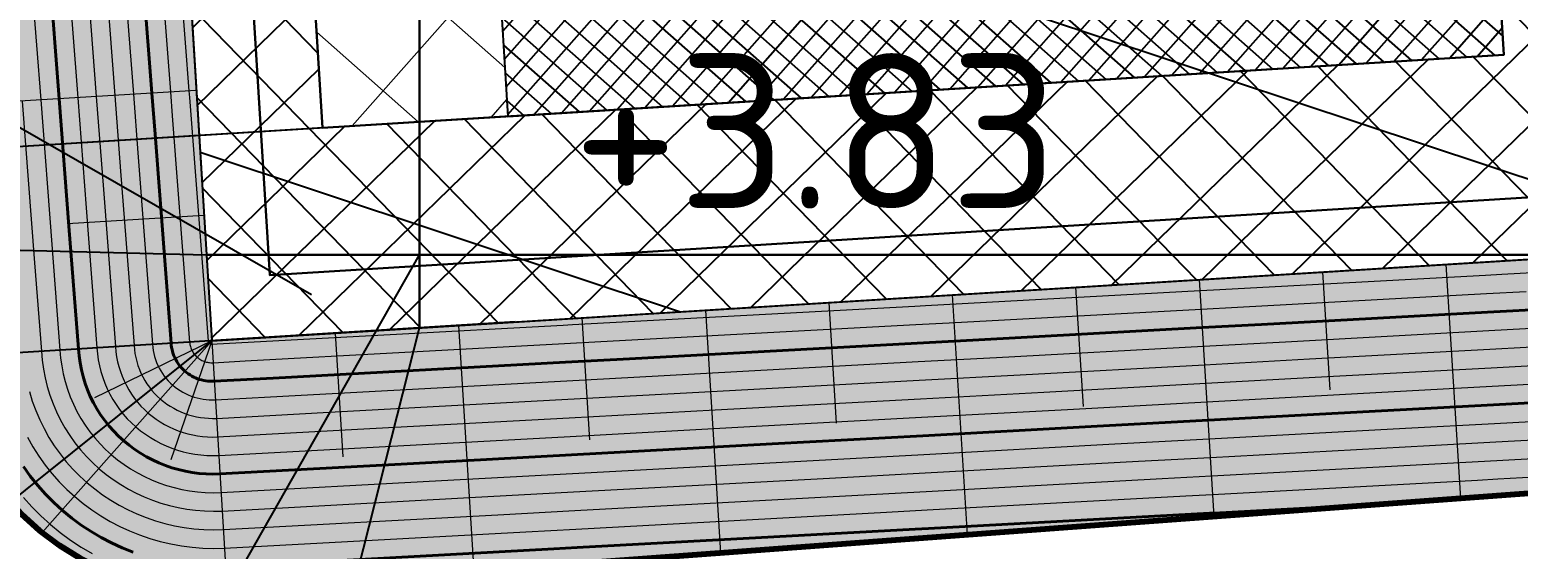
# Model space of a CAD drawing. Header units: metres. Extents: x 2302736 to 2305552, y 452304 to 453193.
# Drawn here: x 2305487.48 to 2305499.5, y 452715.29 to 452719.49 of the extents above; entities that cross this region are included whole.
import ezdxf

# ---------------------------------------------------------------- set-up
doc = ezdxf.new("R2010")
doc.units = ezdxf.units.M
doc.linetypes.add('ACAD_ISO02W100', pattern=[15, 12, -3])
for name, color, linetype in [('000_C3D_ХЛ служебные', 7, 'Continuous'), ('280_ПОР_Горизонтали вспомогательные', 7, 'Continuous'), ('280_ПОР_Горизонтали основные', 7, 'Continuous'), ('ГП_здания', 7, 'Continuous'), ('ГП_Ограждение', 7, 'ограждение2'), ('ГП_ПЗМ', 7, 'Continuous'), ('ГП_Размеры проезд', 7, 'Continuous'), ('ПЗМ_3_Объём', 7, 'Continuous'), ('ПЗМ_3_Объём @ 0.5', 7, 'Continuous'), ('ПЗМ_3_Отметки', 7, 'Continuous'), ('ПЗМ_3_Сетка', 7, 'Continuous'), ('ПЗМ_3_Штриховка насыпи', 7, 'Continuous'), ('ПП_Дорога_Покрытия_Газон', 3, 'Continuous')]:
    doc.layers.add(name, color=color, linetype=linetype)
for name, color, linetype, lineweight in [('280_ПОР_Откосы планировки', 250, 'Continuous', 20), ('ГП_ВП', 1, 'Continuous', 40), ('ГП_Границы ЗУ', 1, 'Continuous', 50), ('ПД Борт 100.20.08', 32, 'Continuous', 30), ('ПД_Проект_Штрих_Тротуар', 24, 'Continuous', 9), ('ПП_Дорога_Покрытия_Откос', 3, 'Continuous', 9)]:
    doc.layers.add(name, color=color, linetype=linetype, lineweight=lineweight)
doc.layers.add('ГП_Штриховка отмостки', color=7, linetype='Continuous', true_color=0xfbfccf)
doc.styles.add('Ck_rus', font='isocpeur.ttf', dxfattribs={"width": 0.8, "oblique": 15, "height": 2.5})
doc.styles.add('СПДС', font='isocpeur.ttf')
doc.linetypes.add('ограждение2', pattern='A,6.349999999999999,-2.54,[132,ltypeshp.shx,S=2.54,R=0,X=-2.54,Y=0],-2.54,25.4', length=36.83)
doc.dimstyles.new('Ck_Линейный р-р', dxfattribs={"dimscale": 0, "dimtxt": 2.5, "dimasz": 1, "dimexe": 0.5, "dimexo": 0.5, "dimtad": 1, "dimzin": 1, "dimtxsty": 'Ck_rus', "dimblk": 'OBLIQUE', "dimcen": 0, "dimdle": 0.1, "dimadec": 0, "dimazin": 0, "dimtfac": 1, "dimtofl": 0, "dimtmove": 1, "dimatfit": 3, "dimfxl": 1, "dimarcsym": 0})

# ---------------------------------------------------------------- blocks, each defined once
blk = doc.blocks.new('Здания')
at = {"layer": 'ГП_Штриховка отмостки'}
h = blk.add_hatch(dxfattribs=at)
h.set_pattern_fill('ANSI37', color=8, scale=0.05, angle=-179.9992484153763)
h.set_pattern_definition([(225.0007515846234, (4.661040217008121, 5.624139706080313), (0.1122546739992538, -0.1122517290081593), []), (315.0007515846237, (4.661040217008121, 5.624139706080313), (0.1122517290081593, 0.1122546739992538), [])])
h.paths.add_polyline_path([(2305594.511454458, 452840.4360073944), (2305586.451454462, 452840.4360042623), (2305586.451454459, 452838.2708877223), (2305587.451454459, 452838.2708877213), (2305587.451454455, 452839.4360046506), (2305593.511454457, 452839.4360070054), (2305593.511454452, 452836.9960070063), (2305587.451454457, 452836.9960070035), (2305587.451454453, 452837.2708877207), (2305586.451454458, 452837.2708877218), (2305586.451454457, 452835.9960070024), (2305594.511454453, 452835.9960070051)])
at = {"layer": 'ПД_Проект_Штрих_Тротуар'}
h = blk.add_hatch(dxfattribs=at)
h.set_pattern_fill('ANSI37', color=256, scale=0.25)
h.set_pattern_definition([(45, (0, 0), (-0.5612660075668222, 0.5612660075668221), []), (134.9999999999999, (0, 0), (-0.5612660075668222, -0.5612660075668222), [])])
h.paths.add_polyline_path([(2305625.211504948, 452841.4360045041), (2305613.011454561, 452841.4360044432), (2305613.011454627, 452843.9338837968), (2305611.511454621, 452843.9333994551), (2305611.511454561, 452841.436004294), (2305586.451454463, 452841.4360043529), (2305586.451454466, 452843.9253076997), (2305584.951454461, 452843.9248233564), (2305584.951455517, 452835.9960070027), (2305586.451454457, 452835.9960070996), (2305586.451454458, 452837.2708876253), (2305587.451454458, 452837.2708877602), (2305587.451454458, 452838.2708877561), (2305586.451454459, 452838.2708876253), (2305586.451454462, 452840.4360043597), (2305593.511454605, 452840.4360076247), (2305600.516417372, 452840.4360042668), (2305600.516417375, 452839.1899784366), (2305601.916417377, 452839.1899784368), (2305601.916417376, 452840.4360043028), (2305625.211504949, 452840.4360167434)])
at = {"layer": 'ПП_Дорога_Покрытия_Газон'}
h = blk.add_hatch(dxfattribs=at)
h.set_pattern_fill('ANSI37', color=256, scale=0.15, angle=-4.327717326360756, style=0)
h.set_pattern_definition([(40.67228267363923, (-27638.63017183892, 175279.6974247352), (-0.3103871618951493, 0.3612116723344837), []), (130.6722826736389, (-27638.63017183892, 175279.6974247352), (-0.3612116723344839, -0.3103871618951493), [])])
h.paths.add_polyline_path([(2305584.951453014, 452842.4248232777), (2305583.951454126, 452842.4360042983), (2305583.951454127, 452834.3359728313), (2305626.211504349, 452834.3360332186), (2305626.211505557, 452842.4381459521), (2305613.01145459, 452842.4360043372), (2305613.011454565, 452841.437704855), (2305625.211504953, 452841.4360043085), (2305625.211504949, 452835.3360168842), (2305621.111504973, 452835.3360168839), (2305621.111504873, 452840.4360043075), (2305620.111454568, 452840.4360043071), (2305620.111454568, 452835.3360043933), (2305616.011454586, 452835.3360043932), (2305616.011454492, 452840.436004827), (2305614.011454515, 452840.43600444), (2305614.01145451, 452835.5360044504), (2305604.511454367, 452835.5360046959), (2305604.511454494, 452840.4360046856), (2305601.916417376, 452840.4360043028), (2305601.916417375, 452839.4402076822), (2305602.166417376, 452839.440207683), (2305602.166417373, 452837.2399784376), (2305600.266417379, 452837.2399784361), (2305600.266417372, 452839.4402076812), (2305600.516235603, 452839.4402076812), (2305600.516720676, 452840.4360042658), (2305594.511454458, 452840.4360042644), (2305594.511454457, 452836.000955147), (2305584.951455517, 452835.9960070027)])
h.paths.add_polyline_path([(2305586.451135017, 452842.425307518), (2305586.451441964, 452841.4360043529), (2305611.511454561, 452841.4360043239), (2305611.511454585, 452842.4333993757)], flags=17)
at = {"layer": 'ГП_Ограждение', "lineweight": 30, "ltscale": 0.2}
blk.add_lwpolyline([(2305584.951093492, 452841.9360044907), (2305584.451454122, 452841.9360044925), (2305584.451454127, 452834.8360032195), (2305625.711504954, 452834.8360028306), (2305625.711504952, 452841.9360046977), (2305613.011454576, 452841.9360043559)], dxfattribs=at)
at = {"layer": 'ГП_Штриховка отмостки', "color": 8}
blk.add_lwpolyline([(2305594.511454458, 452840.4360073944), (2305586.451454462, 452840.4360042623), (2305586.451454459, 452838.2708877223), (2305587.451454459, 452838.2708877213), (2305587.451454455, 452839.4360046506), (2305593.511454457, 452839.4360070054), (2305593.511454452, 452836.9960070063), (2305587.451454457, 452836.9960070035), (2305587.451454453, 452837.2708877207), (2305586.451454458, 452837.2708877218), (2305586.451454457, 452835.9960070024), (2305594.511454453, 452835.9960070051), (2305594.511454458, 452840.4360073944)], close=True, dxfattribs=at)
at = {"layer": 'ПД Борт 100.20.08'}
blk.add_lwpolyline([(2305614.01145451, 452835.5360044504), (2305604.511454367, 452835.5360046959), (2305604.511454494, 452840.4360043034), (2305601.916417376, 452840.4360043028), (2305601.916417375, 452839.4402076822), (2305602.166417376, 452839.440207683), (2305602.166417373, 452837.2399784376), (2305600.266417379, 452837.2399784361), (2305600.266417372, 452839.4402076812), (2305600.516720676, 452839.4402076813), (2305600.516720676, 452840.4360042658), (2305594.511454458, 452840.4360073944), (2305594.511454453, 452835.9960070051), (2305584.951455517, 452835.9960070027), (2305584.95097228, 452843.9248232007), (2305586.450650678, 452843.9253074401), (2305586.451454463, 452841.4360043529), (2305611.511454561, 452841.4360043239)], dxfattribs=at)
at = {"layer": 'ПП_Дорога_Покрытия_Газон'}
blk.add_lwpolyline([(2305584.951453013, 452842.4360043001), (2305583.951454126, 452842.4360042983), (2305583.951454127, 452834.3359728313), (2305626.211504349, 452834.3360332186), (2305626.211505552, 452842.4360043553), (2305613.011454589, 452842.4360043373)], dxfattribs=at)
blk = doc.blocks.new('ВП площадка 3')
at = {"layer": '280_ПОР_Горизонтали вспомогательные', "color": 1, "linetype": 'Continuous', "lineweight": 20, "flags": 128}
for points, elevation in [([(-9.311924296431243, 12.79429904330754), (-9.203160530421883, 11.38005347619764), (-9.156176954507828, 10.7691302151652), (-9.047866605687886, 9.360780391143633), (-9.04505682643503, 9.32779415999539), (-9.040480544324964, 9.295001781079918), (-9.034154880326241, 9.262498573516496), (-9.026102157309651, 9.23037811135873), (-9.016349710989743, 9.198731936165132), (-9.004929686430842, 9.167649290699046), (-8.99187881872058, 9.137216873525176), (-8.977238202933222, 9.107518616656307), (-8.96105305943638, 9.078635484154802), (-8.943372485693544, 9.050645294249989), (-8.924249208997935, 9.023622562701348), (-8.903739335015416, 8.997638368105981), (-8.881877297069877, 8.9732374062296), (-8.858800433576107, 8.95000707032159), (-8.834573144093156, 8.928003869892564), (-8.809262005612254, 8.907280622865073), (-8.782935550902039, 8.887886424723545), (-8.755664051510394, 8.869866631459445), (-8.727519311010838, 8.853262855438516), (-8.698574464768171, 8.838112972327508), (-8.66890379274264, 8.824451138672885), (-8.638582536485046, 8.8123078175704), (-8.607686730567366, 8.80170981172705), (-8.576293043792248, 8.792680302809458), (-8.544478625524789, 8.785238895041402), (-8.512320968322456, 8.779401662643068), (-8.479897775687277, 8.775181199365761), (-8.44728684052825, 8.772586668957956), (-8.414565928746015, 8.771623856271617), (-8.381812677718697, 8.772295216971543), (-7.470841030124574, 8.821765734173823), (-5.543606355320662, 8.926424640463665), (-4.584723346401005, 8.97849699476501), (-2.705400032456964, 9.080554063955788), (-1.891614168416708, 9.124746885616332), (-0.4008666896261275, 9.205702257866506), (0.4458665722049773, 9.251684295304585), (1.903666654136031, 9.330850451777223), (2.784304989501833, 9.378673711791635)], 164.2999999999999), ([(-9.17233670083806, 12.93522989645135), (-9.053446437232196, 11.38931038154987), (-9.01715957513079, 10.91747553827008), (-8.898152512498198, 9.370037296495866), (-8.89601335953921, 9.344924081524368), (-8.892529325559735, 9.319958450971171), (-8.887713444884866, 9.295212973549496), (-8.881582711823285, 9.270758889440913), (-8.874157939106224, 9.24666589149274), (-8.865463598165661, 9.223001922306139), (-8.855527657084167, 9.199832987680566), (-8.844381402712315, 9.17722298699664), (-8.832059261854736, 9.155233560246415), (-8.818598613608629, 9.133923952176701), (-8.80403960077092, 9.113350893603638), (-8.788424938451499, 9.093568498326931), (-8.77178084058687, 9.07499145634938), (-8.754211866296828, 9.057305640249979), (-8.735767045523971, 9.0405540720094), (-8.716497064102441, 9.024776963226032), (-8.696454097982496, 9.010011691483667), (-8.675691646523774, 8.996292787371203), (-8.654264375101773, 8.983651931397617), (-8.632227964233607, 8.97211795928888), (-8.609638964757323, 8.961716875201091), (-8.58655465953052, 8.952471871394664), (-8.563032935839146, 8.94440335338004), (-8.539132163394243, 8.937528970011044), (-8.514911077916622, 8.931863646430429), (-8.49042867636308, 8.927419620391447), (-8.465744116343558, 8.924206479685381), (-8.44091662298888, 8.92223120102426), (-8.41600540233776, 8.92149818839971), (-8.391069560777394, 8.922009311500005), (-7.697524830233305, 8.959672411845531), (-5.552863238379359, 9.076138734992128), (-4.815334210637956, 9.116190412314609), (-2.714656915515661, 9.23026815848425), (-2.082762716338038, 9.26458331302274), (-0.4101235726848245, 9.355416352453174), (0.2521123858168721, 9.39137922291411), (1.894409771077334, 9.480564546363892), (2.587869427166879, 9.518223026709165)], 164.3999999999999), ([(-8.89316150965169, 13.21709160273895), (-8.754018250852823, 11.40782419213792), (-8.739124815911055, 11.21416618442163), (-8.598724326118827, 9.388551107083911), (-8.597926426213235, 9.379183924524114), (-8.596626888029277, 9.36987179069547), (-8.594830573070794, 9.36064177355729), (-8.592543821316212, 9.351520445605274), (-8.58977439487353, 9.342533802147955), (-8.586531421635298, 9.333707185578533), (-8.582825334277004, 9.325065215991344), (-8.57866780180484, 9.316631727677304), (-8.57407166622579, 9.308429712371435), (-8.569050869438797, 9.30048126814654), (-8.563620384782553, 9.292807555466425), (-8.557796144858003, 9.28542875876883), (-8.551587927155197, 9.278499556647146), (-8.54503473266959, 9.27190278004855), (-8.538154848385602, 9.265654476184864), (-8.530967181082813, 9.25976964388974), (-8.52349119214341, 9.254262225003913), (-8.515746836084872, 9.249145099252928), (-8.50775450374931, 9.244430083432235), (-8.49953496363014, 9.240127933269832), (-8.491109308321027, 9.236248348199297), (-8.482498905621469, 9.232799978926778), (-8.473725346382707, 9.229790436686017), (-8.464810402598232, 9.227226304472424), (-8.455775982700288, 9.225113149324898), (-8.44664409244433, 9.223455535829999), (-8.437436797190458, 9.22225704032462), (-8.4281761883758, 9.221520265040454), (-8.41888434952125, 9.221246852714103), (-8.409583326894788, 9.221437500673346), (-8.150892429985104, 9.235485767130738), (-5.571377004496753, 9.375566924165469), (-5.276555939577519, 9.391577247472014), (-2.733170681167393, 9.529696347657591), (-2.465059812180697, 9.544256167835554), (-0.4286373383365572, 9.654844541626517), (-0.1353959874249995, 9.67076907819137), (1.875896005425602, 9.779992735537235), (2.194998302031308, 9.79732165648602)], 164.5999999999999), ([(-8.753573914058506, 13.35802245588274), (-8.604304157663137, 11.41708109743194), (-8.600107436534017, 11.3625115075265), (-8.44901023292914, 9.397808012377936), (-8.448882959317414, 9.396313846053088), (-8.448675668798387, 9.394828460586721), (-8.44838913762942, 9.393356173590291), (-8.448024375829846, 9.391901223687455), (-8.44758262252435, 9.390467757475562), (-8.44706533337012, 9.389059817185625), (-8.446474172640592, 9.387681330146734), (-8.445811001583934, 9.386336098075844), (-8.445077868644148, 9.38502778840484), (-8.444276997353882, 9.383759926073253), (-8.4434107770212, 9.38253588642692), (-8.442481747828422, 9.38135888898978), (-8.441491470206527, 9.380253606766926), (-8.440446165390313, 9.37920134991873), (-8.439348749816418, 9.3782046783017), (-8.438202239573002, 9.377265984250698), (-8.437009739223868, 9.376387491705827), (-8.435774431098253, 9.375571255164687), (-8.434499567840248, 9.374819159449544), (-8.433188463095576, 9.374132920231204), (-8.431844480335712, 9.373514084669296), (-8.430471028666943, 9.372964032692835), (-8.429071551654488, 9.372483978339005), (-8.427649522200227, 9.37207497167401), (-8.426208435092121, 9.371737900713924), (-8.424751800484955, 9.371473493578378), (-8.423283137846738, 9.37128232064424), (-8.421805971302092, 9.37116479704855), (-8.420323822647333, 9.371121184842195), (-8.418840209953485, 9.371151595260017), (-8.377576230093837, 9.373392444802448), (-5.580633887089788, 9.525281018752139), (-5.50716680381447, 9.529270665021613), (-2.74242756422609, 9.679410442244262), (-2.656208360102027, 9.684092595241964), (-0.4378942213952542, 9.804558636213187), (-0.3291501738131046, 9.810464005800895), (1.866639122366905, 9.929706830123905), (1.998562739696353, 9.93687097140355), (4.171172465197741, 10.05485502403462)], 164.6999999999999), ([(-9.94156890688464, 8.134267196117435), (-9.87274540727958, 8.05745095515158), (-9.800097536761314, 7.984319941198918), (-9.723828030750155, 7.915052051015663), (-9.64414647873491, 7.849813559674657), (-9.561268627177922, 7.788759023998863), (-9.475415697321296, 7.73203122819541), (-9.386813731864095, 7.67976117139915)], 163.4), ([(-9.907235805410892, 8.619588024157565), (-9.864009643439204, 8.54244895168813), (-9.816789589356631, 8.467694688471965), (-9.765716464724392, 8.39552424615249), (-9.710940113291144, 8.326127456559332), (-9.652552493847907, 8.26095905539114), (-9.590920402668417, 8.19891708099749), (-9.526215833611786, 8.140152455191126), (-9.458616595715284, 8.084806240338366), (-9.388305721338838, 8.033009557519108), (-9.315470887348056, 7.984883540018927), (-9.24030386051163, 7.940539323433768), (-9.16299996804446, 7.900078063481487), (-9.083757589105517, 7.863590983208268), (-9.002777675166726, 7.831159441149793), (-8.920263294130564, 7.80285502015613), (-8.836419206578285, 7.778739632223732), (-8.751451458781958, 7.758865635027177), (-8.665567012503743, 7.743275958520825), (-8.578973392490298, 7.732004237070214), (-8.491878361441195, 7.725074944843072), (-8.404489614535123, 7.72250353131676), (-8.317014496773481, 7.724296554923057), (-5.884054430294781, 7.856418990646488), (-5.478808173909783, 7.878425978415179), (-2.970447295345366, 8.014643071917815), (-2.640601851046085, 8.032555401907302), (-0.553574333433062, 8.145891893829685), (-0.3360685082152486, 8.15770359581802), (1.802145876921713, 8.273819801863281), (1.96846483554691, 8.282851789786946), (4.159353926777839, 8.401828507427126)], 163.6), ([(-9.89321882929653, 8.98809344280744), (-9.869500344153494, 8.911128204257693), (-9.841726216021925, 8.835533500881866), (-9.809985787142068, 8.761520188651048), (-9.774379005189985, 8.689292394556105), (-9.73501584585756, 8.619047027779743), (-9.692015717271715, 8.550973346456885), (-9.645506856497377, 8.485252577054778), (-9.595625716261566, 8.422057586780284), (-9.5424560373649, 8.36271310551092), (-9.486331835854799, 8.306215650925878), (-9.427409735042602, 8.252702657307964), (-9.365851654205471, 8.202302580699325), (-9.301824268419296, 8.15513482427923), (-9.235498481895775, 8.111309695930686), (-9.16704892506823, 8.07092839939287), (-9.096653467509896, 8.034083050501067), (-9.0244927611202, 8.000856719736475), (-8.9507497982122, 7.97132349491585), (-8.875609499402344, 7.945548561809118), (-8.79925832618028, 7.923588299483526), (-8.72188391117379, 7.905490386474411), (-8.643674720544368, 7.891293916269205), (-8.564819733146578, 7.881029517448041), (-8.485508144367486, 7.874719476851169), (-8.405929087661207, 7.872377863444853), (-8.326271379832178, 7.874010649509727), (-6.110738230403512, 7.994325668259989), (-5.48806505696848, 8.02814007300185), (-3.201058160047978, 8.152336489467414), (-2.649858734104782, 8.182269496435765), (-0.7447228813543916, 8.285728321177883), (-0.3453253912739456, 8.30741769040469), (1.608391690533608, 8.413514729531016), (1.959207952488213, 8.432565884315409), (3.962918364442884, 8.541377822344657)], 163.7), ([(-9.951730996370316, 11.33376894972752), (-9.851263851393014, 10.02740359975723), (-9.79643707163632, 9.314495864615308), (-9.790274160448462, 9.242144552466925), (-9.780236639082432, 9.17021843168186), (-9.766362058930099, 9.098926573409697), (-9.748699383810163, 9.02847422088962), (-9.727308571804315, 8.9590621595853), (-9.702260127756745, 8.890886132547166), (-9.673634625971317, 8.824136302806437), (-9.641522204969078, 8.758996764896438), (-9.606022048275918, 8.695645103813149), (-9.5672418451868, 8.634252004383598), (-9.525297248736022, 8.574980908015277), (-9.480311319231985, 8.517987717001233), (-9.432359580416232, 8.4644671556307), (-9.38174326857552, 8.41351422079606), (-9.328603636473417, 8.3652528594248), (-9.273086712695658, 8.319798921060283), (-9.215342815499753, 8.277260090981144), (-9.155526076909155, 8.237735851842444), (-9.093793989159167, 8.201317475410178), (-9.030306966975331, 8.16808803746244), (-8.965227933134884, 8.138122456206474), (-8.898721921257675, 8.111487548681907), (-8.830955704674125, 8.088242103462107), (-8.762097445782274, 8.068436966685113), (-8.692316363565624, 8.052115137863439), (-8.621782428584993, 8.039311874017585), (-8.550666073337197, 8.030054797767662), (-8.479137926828116, 8.024364008859266), (-8.407368561252952, 8.022252195572946), (-8.335528262890875, 8.023724744096398), (-6.337422030046582, 8.132232345931698), (-5.497321940027177, 8.177854167530313), (-3.431669024284929, 8.290029907017013), (-2.659115617163479, 8.331983591022436), (-0.9358714292757213, 8.425564748584293), (-0.3545822743326425, 8.457131784991361), (1.414637504145503, 8.553209657140542), (1.949951069429516, 8.58227997890208), (3.766482801642268, 8.680927137262186)], 163.8), ([(-9.870274678338319, 12.23057563073234), (-9.802016903180629, 11.34302585502155), (-9.712246472015975, 10.17574892286211), (-9.646722978446633, 9.323752769909333), (-9.641230693552643, 9.259274473995902), (-9.632285419851542, 9.195175101573113), (-9.619920623488724, 9.1316409734427), (-9.604179938789457, 9.068854998971801), (-9.585116799455136, 9.006996114912909), (-9.562794039491564, 8.94623876415426), (-9.537283464334905, 8.886752416961826), (-9.508665404748172, 8.828701135236768), (-9.477028250228614, 8.772243179904763), (-9.442467973567545, 8.717530662368517), (-9.40508764050901, 8.664709238917567), (-9.36499692266807, 8.613917847222181), (-9.322263123933226, 8.56622120575048), (-9.277154701761901, 8.520812790724449), (-9.229797537904233, 8.477803061483428), (-9.180321771185845, 8.43729526142124), (-9.128861362580208, 8.399385357741266), (-9.075553671922535, 8.36416200781241), (-9.020539053715765, 8.331706551427487), (-8.963960466440767, 8.302093024423812), (-8.905963104683906, 8.275388192734681), (-8.846694044303147, 8.25165160250617), (-8.786301909945905, 8.230935645115096), (-8.724936565384269, 8.213285633886699), (-8.662748815957457, 8.198739889310673), (-8.599890136625618, 8.187329831707755), (-8.536512413993478, 8.179080078087281), (-8.472767709754407, 8.17400854092557), (-8.408808034844697, 8.172126527701039), (-8.344785145949572, 8.173438838624861), (-6.564105830155313, 8.270139023603406), (-5.506578823085874, 8.327568262116984), (-3.662279888521879, 8.427723324566614), (-2.668372500222176, 8.481697685609104), (-1.127019977197051, 8.5654011759907), (-0.3638391573913395, 8.606845879578032), (1.220883317757397, 8.692904584750067), (1.940694186370819, 8.73199407348875), (3.570047239307314, 8.820476452179719)], 163.9), ([(-9.591099487617612, 12.51243733701995), (-9.502588716801254, 11.3615396656096), (-9.434211713261902, 10.47243956901366), (-9.34729479206726, 9.342266580555588), (-9.343143760226665, 9.293534316995647), (-9.336382982321084, 9.24508844135562), (-9.327037751674652, 9.197069773508701), (-9.315141047816724, 9.149616555136163), (-9.30073325522244, 9.102864025568122), (-9.283861862961203, 9.056944027426653), (-9.264581141527742, 9.011984645272605), (-9.242951803840697, 8.968109875917435), (-9.219040655065328, 8.925439332029782), (-9.192920229397714, 8.88408797828015), (-9.164668424986303, 8.844165900780354), (-9.134368129074574, 8.805778107664082), (-9.102070210501552, 8.76972930599004), (-9.067977567669004, 8.73540993052302), (-9.032185340765864, 8.7029034657171), (-8.99479188863188, 8.672287942143157), (-8.955898456741124, 8.64363589126151), (-8.915608861483634, 8.617014319635928), (-8.874029182363302, 8.592484703403898), (-8.8312674658373, 8.570102998346554), (-8.787433448713273, 8.549919665732887), (-8.742638290394098, 8.531979710038286), (-8.696994320489466, 8.516322728421073), (-8.650614804588258, 8.502982968348078), (-8.603613720741121, 8.491989392146934), (-8.556105552241206, 8.483365747204516), (-8.508205094840378, 8.477130638726521), (-8.460027275141329, 8.473297604941761), (-8.411686982028186, 8.471875192015432), (-8.363298911601305, 8.4728670277982), (-7.017473430372774, 8.545952378888614), (-5.525092589203268, 8.626996451290324), (-4.123501617461442, 8.703110159665812), (-2.68688626633957, 8.781125874782447), (-1.509317072574049, 8.845074030803517), (-0.3823529235087335, 8.906274068751372), (0.8333749449811875, 8.972294440027326), (1.922180420253425, 9.03142226266209), (3.177176114637404, 9.099575081956573)], 164.1), ([(-9.451511892024428, 12.65336819016374), (-9.35287462361157, 11.37079657090362), (-9.295194333884865, 10.62078489211853), (-9.197580698877573, 9.351523485849611), (-9.194100293330848, 9.310664238524623), (-9.188431763555855, 9.270045111188665), (-9.180596316233277, 9.229784173483495), (-9.170621602796018, 9.189997333276551), (-9.158541483338922, 9.150797980837522), (-9.144395774696022, 9.112296659033746), (-9.12822997989133, 9.074600759369787), (-9.11009500361979, 9.037814246315975), (-9.090046857018024, 9.002037408121396), (-9.068146357312799, 8.96736663626507), (-9.044458816759288, 8.93389423174085), (-9.019053732044995, 8.901708237885032), (-8.991973754018545, 8.87148335610982), (-8.963389000389723, 8.842708500451408), (-8.93337924266234, 8.815453667775728), (-8.902026947122067, 8.789784282504115), (-8.869417003821582, 8.765761157963423), (-8.835636456497014, 8.743440475547686), (-8.800774246454237, 8.722873779421207), (-8.764920965302736, 8.704107985366136), (-8.728168620727956, 8.687185402202886), (-8.690610413439572, 8.672143763804343), (-8.652340525761247, 8.659016270074062), (-8.613453924190253, 8.647831635549664), (-8.574046173132956, 8.638614143594168), (-8.534213260281831, 8.631383704894686), (-8.494051435496658, 8.626155919046141), (-8.453657057601959, 8.62294213694986), (-8.413126455154268, 8.621749524143524), (-8.37255579466, 8.622581122384872), (-7.244157230015844, 8.683859056560323), (-5.534349472261965, 8.776710545876995), (-4.354112481698393, 8.84080357721541), (-2.696143149398267, 8.930839969369117), (-1.700465620495378, 8.984910458209924), (-0.3916098065674305, 9.055988163279835), (0.6396207585930825, 9.11198936763685), (1.912923537194728, 9.18113635724876), (2.980740551836788, 9.239124396874104)], 164.1999999999999)]:
    blk.add_lwpolyline(points, dxfattribs=dict(at, elevation=elevation))
at = {"layer": '280_ПОР_Горизонтали основные', "color": 1, "linetype": 'Continuous', "lineweight": 40, "flags": 128}
for points, elevation in [([(-9.032749105244873, 13.07616074959514), (-8.90373234404251, 11.3985672868439), (-8.878142195753753, 11.06582086131675), (-8.748438419308513, 9.37929420178989), (-8.746969893109053, 9.362054003053345), (-8.744578106794506, 9.344915120804217), (-8.74127200897783, 9.327927373582497), (-8.73706326680258, 9.311139667523094), (-8.731966166757047, 9.294599846820347), (-8.72599750990048, 9.27835455391323), (-8.719176495447755, 9.262449101835953), (-8.711524602491409, 9.24692735733697), (-8.703065464273095, 9.231831636279821), (-8.693824741523713, 9.217202610161621), (-8.683829993009567, 9.203079224564135), (-8.67311054142192, 9.18949862854788), (-8.661684383638203, 9.17674550646916), (-8.64962329948321, 9.16460421012016), (-8.636960946954787, 9.153104274126235), (-8.623732122592628, 9.14227330358699), (-8.609972645062953, 9.132136958243791), (-8.595719241071492, 9.122718943282962), (-8.581009439658374, 9.114041007414926), (-8.565881463699043, 9.106122946250252), (-8.550374136772007, 9.09898261167109), (-8.534526782575995, 9.09263592516072), (-8.518379141110927, 9.087096895033026), (-8.501971282996237, 9.082377637270838), (-8.485343530308455, 9.078488397877663), (-8.468536384403706, 9.075437578081617), (-8.451590456999838, 9.073231760005), (-8.43454640591517, 9.071875733032355), (-8.417444875929505, 9.07137252058601), (-8.400326443836091, 9.071723406086676), (-7.924208630342036, 9.09757908951724), (-5.562120121438056, 9.225852829578798), (-5.045945074874907, 9.253883829864208), (-2.723913798574358, 9.37998225307092), (-2.273911264259368, 9.404419740429148), (-0.4193804557435215, 9.505130447039846), (0.058358199428767, 9.531074150581844), (1.885152888018637, 9.630278640950564), (2.391433864366263, 9.657772341568489)], 164.4999999999999), ([(-9.941563461441547, 8.384416030545253), (-9.885926072485743, 8.305795915191993), (-9.826254509855062, 8.230197326338384), (-9.762648950796574, 8.15920500527136), (-9.695508969947696, 8.091618511127308), (-9.62502193218097, 8.027602253074292), (-9.551381537225097, 7.967309900035616), (-9.474787174258381, 7.910884290758986), (-9.395443292334676, 7.858457384107168), (-9.313558796420693, 7.810150247416459), (-9.229346468579024, 7.766073076520115), (-9.143022417090833, 7.726325246738269), (-9.054805552121252, 7.690995387383736)], 163.5), ([(-8.307757613714784, 7.574582460336387), (-5.657370630186051, 7.71851231297478), (-5.469551290851086, 7.728711883828509), (-2.739836431108415, 7.876949654368218), (-2.631344967987388, 7.882841307320632), (-0.3624257855117321, 8.006055466423277), (-0.3268116251565516, 8.00798950123135), (1.206257069483399, 8.091243136441335)], 163.5), ([(-9.730687082745135, 12.37150648387614), (-9.652302809990942, 11.35228276031557), (-9.57322909263894, 10.32409424590878), (-9.497008885256946, 9.333009675261565), (-9.492187227122486, 9.27640439546667), (-9.484334201086313, 9.220131771464366), (-9.473479187581688, 9.1643553734757), (-9.45966049330309, 9.109235777053982), (-9.442925027571619, 9.054930070240516), (-9.423327951226383, 9.001591395761352), (-9.400932302698493, 8.949368531117216), (-9.375808604061604, 8.898405505577102), (-9.34803445264697, 8.848841255938169), (-9.31769410148263, 8.800809320353437), (-9.284878032747656, 8.754437569878064), (-9.24968252563849, 8.709847977443133), (-9.212166666984558, 8.66797525587026), (-9.172566134482622, 8.62811136059463), (-9.130991439335048, 8.590353263600264), (-9.087556830141693, 8.554791601782197), (-9.042379909660667, 8.521510624501389), (-8.995581266935915, 8.49058816372417), (-8.947284117806703, 8.462095627386589), (-8.897613966371864, 8.436098011385184), (-8.84669827669859, 8.41265392920468), (-8.794666167348623, 8.391815656272229), (-8.741648115217686, 8.373629186768085), (-8.687775684986264, 8.358134301146492), (-8.633181268349288, 8.345364640757907), (-8.577997844200581, 8.335347789456137), (-8.522358754649758, 8.328105358406901), (-8.466397492215037, 8.323653072933666), (-8.410247508436441, 8.32200085988734), (-8.354042028542608, 8.323152933211531), (-6.790789630264043, 8.408045701216906), (-5.515835706144571, 8.477282356703652), (-3.892890753224492, 8.565416742116213), (-2.677629383280873, 8.631411780195776), (-1.318168524652719, 8.705237603397109), (-0.3730960404500365, 8.7565599741647), (1.027129131369292, 8.8325995124178), (1.931437303312122, 8.881708168075418), (3.373611676972359, 8.96002576703904)], 163.9999999999999)]:
    blk.add_lwpolyline(points, dxfattribs=dict(at, elevation=elevation))
blk = doc.blocks.new('BD_Cart_Volume')
at = {"color": 1, "linetype": 'ByBlock', "lineweight": -2, "transparency": 33554687, "style": 'СПДС'}
blk.add_attdef('Volume_001', (-2.125, 0.75), '', height=2.5, dxfattribs=at)
at = {"color": 7, "linetype": 'ByBlock', "lineweight": -2, "transparency": 33554687, "style": 'СПДС'}
blk.add_attdef('Area_001', (-1.0625, -1.625), '', height=1.25, dxfattribs=at)
blk = doc.blocks.new('ПЗМ площадка 3')
at = {"layer": 'ПЗМ_3_Штриховка насыпи'}
h = blk.add_hatch(dxfattribs=at)
h.set_pattern_fill('ANSI31', color=1, angle=5156.620156177408, style=0)
h.set_pattern_definition([(161.620156177409, (-2305529.186537633, -452624.3865204957), (-1.001125794145185, -3.01303371111197), [])])
h.paths.add_polyline_path([(-40.73642281489447, 100.676343476749), (-40.28079498466104, 93.28422807366587), (-38.55847974261269, 93.28422807354946), (-38.55847974261269, 100.8124410659074)], flags=0)
h.paths.add_polyline_path([(-40.23810677230358, 92.59165362955537), (-38.55847974261269, 92.6955056481529), (-38.55847974261269, 93.28422807354946), (-40.28079498466104, 93.28422807366587)], flags=0)
h.paths.add_polyline_path([(-38.55847974261269, 92.6955056481529), (-29.03691134648397, 93.2842280732584), (-38.55847974261269, 93.28422807354946)], flags=0)
h.paths.add_polyline_path([(1.441520256921648, 103.2842280733748), (1.441520256921648, 95.16872182686348), (1.939459703862667, 95.19950962427538)], flags=0)
h.paths.add_polyline_path([(-38.24317037174478, 100.8321444483008), (-38.55847974261269, 100.8124410659074), (-38.55847974261269, 93.28422807354946), (-29.03691134648397, 93.2842280732584), (-28.55847974307835, 93.31380969280146), (-28.55847974307835, 101.4227436296059), (-38.24240507930517, 100.81983173982)], flags=0)
h.paths.add_polyline_path([(-18.55847974261269, 96.13635015976615), (-18.55847974261269, 93.93211373750819), (-8.558479743078351, 94.55041778215671), (-8.55847974261269, 102.665922525397), (-11.73337081307545, 102.4696172488038), (-11.73454718990251, 102.4886430740007), (-13.23162740189582, 102.3950919568306), (-13.2305117463693, 102.3770481941756), (-18.55847974307835, 102.0453340243548), (-18.55847974307835, 99.04188823321601), (-11.54823282826692, 99.47533550643129), (-11.36926599638536, 96.58086304756578)], flags=0)
h.paths.add_polyline_path([(-28.55847974307835, 93.31380969280146), (-18.55847974261269, 93.93211373750819), (-18.55847974261269, 96.13635015976615), (-18.85497074946761, 96.11801796400687), (-19.03393751196563, 99.01249042799463), (-18.55847974307835, 99.04188823321601), (-18.55847974307835, 102.0453340243548), (-28.55847974307835, 101.4227436296059)], flags=0)
h.paths.add_polyline_path([(1.441520256921648, 95.16872182686348), (1.441520256921648, 103.2842280733748), (-8.55847974261269, 102.665922525397), (-8.558479743078351, 94.55041778215671)], flags=0)
h.paths.add_polyline_path([(-31.01094630593434, 98.27001869335072), (-37.05709325242788, 97.88827572582522), (-36.90893535036594, 95.46260978461942), (-30.86048598494381, 95.83658875693799)])
h.paths.add_polyline_path([(-22.60633594123647, 98.54510597343324), (-24.00427058245987, 98.45867089967942), (-23.89935929980129, 96.7619161925395), (-22.49729924835265, 96.84860634320648)])
h.paths.add_polyline_path([(-0.3695951271802187, 100.1667552752769), (-2.465592432301491, 100.0371586017427), (-2.274283058010041, 96.94306734233396), (-0.1782857510261238, 97.07266401586821)])
h.paths.add_polyline_path([(-5.459866949822753, 99.85190170776332), (-7.555864254944026, 99.72230503434548), (-7.364554879721254, 96.62821377493674), (-5.268557574599981, 96.75781044823816)])
at = {"layer": '000_C3D_ХЛ служебные', "color": 4, "linetype": 'Continuous', "lineweight": -3}
blk.add_polyline3d([(-40.7379816006869, 100.6762460697209, 164.7999999998137), (-40.23810677230358, 92.59165362955537, 164.7189783216454), (-8.338085958734155, 94.56404481909703, 164.8787830192596), (1.939459703862667, 95.19950962427538, 164.8272971566766)], dxfattribs=at)
at = {"layer": 'ПЗМ_3_Объём', "flags": 128}
blk.add_lwpolyline([(-46.78400840656832, 94.76858810393605), (-42.58400840638205, 94.76858810393605), (-39.43224891042337, 92.96442430472234)], dxfattribs=at)
at = {"layer": 'ПЗМ_3_Отметки', "flags": 128}
for points in [[(-57.22170818084851, 93.47011545387795), (-52.89670818066224, 93.47011545387795), (-52.89670818066224, 95.5451154538896), (-52.89670818066224, 91.3951154538663), (-52.89670818066224, 93.47011545387795), (-47.69670818047598, 93.47011545387795), (-40.28079498466104, 93.28422807366587)], [(-53.5417633629404, 83.2387853838154), (-49.46676336275413, 83.2387853838154), (-49.46676336275413, 85.31378538382705), (-49.46676336275413, 81.16378538380377), (-49.46676336275413, 83.2387853838154), (-44.26676336256787, 83.2387853838154), (-38.55847974261269, 93.28422807354946)], [(-51.44391262903809, 78.9821669642115), (-47.24391262885183, 78.9821669642115), (-47.24391262885183, 81.05716696422314), (-47.24391262885183, 76.90716696419986), (-47.24391262885183, 78.9821669642115), (-42.04391262866557, 78.9821669642115), (-38.55847974261269, 92.6955056481529)], [(-55.78565604472533, 87.76837635599077), (-51.46065604453906, 87.76837635599077), (-51.46065604453906, 89.8433763560024), (-51.46065604453906, 85.69337635597913), (-51.46065604453906, 87.76837635599077), (-46.2606560443528, 87.76837635599077), (-40.23810677230358, 92.59165362955537)]]:
    blk.add_lwpolyline(points, dxfattribs=at)
at = {"layer": 'ПЗМ_3_Сетка'}
for points in [[(-38.24317037174478, 100.8321444483008), (-38.55847974261269, 100.8124410659074), (-38.55847974261269, 93.28422807354946), (-29.03691134648397, 93.2842280732584), (-28.55847974307835, 93.31380969280146), (-28.55847974307835, 101.4227436296059), (-38.24240507930517, 100.81983173982)], [(-40.73642281489447, 100.676343476749), (-40.28079498466104, 93.28422807366587), (-38.55847974261269, 93.28422807354946), (-38.55847974261269, 100.8124410659074)], [(-40.23810677230358, 92.59165362955537), (-38.55847974261269, 92.6955056481529), (-38.55847974261269, 93.28422807354946), (-40.28079498466104, 93.28422807366587)], [(-38.55847974261269, 92.6955056481529), (-29.03691134648397, 93.2842280732584), (-38.55847974261269, 93.28422807354946)]]:
    blk.add_lwpolyline(points, close=True, dxfattribs=at)
at = {"layer": 'ПЗМ_3_Объём @ 0.5'}
ref = blk.add_blockref('BD_Cart_Volume', (-35.38462361088023, 93.28422807343304), dxfattribs=dict(at, xscale=0.5, yscale=0.5, zscale=0.5))
ref.add_attrib('Volume_001', '+3.83', (-37.32212361088023, 93.65922807343304), dxfattribs={"layer": '0', "color": 1, "linetype": 'ByBlock', "lineweight": -2, "transparency": 33554687, "height": 1.25, "style": 'СПДС'})
blk = doc.blocks.new('_Oblique')
at = {"color": 0, "linetype": 'ByBlock', "lineweight": -2}
blk.add_line((-0.5, -0.5), (0.5, 0.5), dxfattribs=at)
blk = doc.blocks.new('*D192')
at = {"layer": 'ГП_Размеры проезд', "color": 0, "lineweight": -2, "transparency": 16777216}
for p, q in [((2305480.600687341, 452720.9001607428), (2305480.391793767, 452724.2786453912)), ((2305491.450355344, 452721.0752988407), (2305484.452216952, 452720.6426000729)), ((2305484.732596791, 452720.1589812707), (2305480.600687341, 452720.9001607428)), ((2305484.698654805, 452720.707932946), (2305484.766538777, 452719.6100295954)), ((2305491.512068045, 452720.0772048856), (2305484.513929653, 452719.6445061179))]:
    blk.add_line(p, q, dxfattribs=at)
at = {"layer": 'ГП_Размеры проезд', "color": 0, "lineweight": -2, "transparency": 16777216, "xscale": 0.5, "yscale": 0.5, "zscale": 0.5}
for p, rotation in [((2305484.701740441, 452720.6580282483), 93.53812555607392), ((2305484.763453142, 452719.6599342931), 273.5381255560739)]:
    blk.add_blockref('_Oblique', p, dxfattribs=dict(at, rotation=rotation))
at = {"layer": 'ГП_Размеры проезд', "color": 0, "lineweight": 30, "transparency": 16777216, "insert": (2305481.743857998, 452722.6665439434), "char_height": 1.25, "attachment_point": 5, "rotation": 273.5381255560739, "style": 'Ck_rus', "bg_fill": 3, "box_fill_scale": 1.1, "bg_fill_color": 9, "bg_fill_true_color": 13158600, "bg_fill_transparency": 0}
blk.add_mtext('1,00', dxfattribs=at)
blk = doc.blocks.new('*D193')
at = {"layer": 'ГП_Размеры проезд', "color": 0, "lineweight": -2, "transparency": 16777216}
for p, q in [((2305491.281334908, 452720.0629385279), (2305484.513929651, 452719.6445061092)), ((2305484.760367505, 452719.7098389826), (2305484.84521511, 452718.3375788486)), ((2305484.802791307, 452719.0237089156), (2305482.562284841, 452716.7279547329)), ((2305491.360011242, 452718.7904877894), (2305484.592605986, 452718.3720553706)), ((2305482.562284841, 452716.7279547329), (2305482.771178419, 452713.3494700847))]:
    blk.add_line(p, q, dxfattribs=at)
at = {"layer": 'ГП_Размеры проезд', "color": 0, "lineweight": -2, "transparency": 16777216, "xscale": 0.5, "yscale": 0.5, "zscale": 0.5}
for p, rotation in [((2305484.76345314, 452719.6599342849), 93.5381256260418), ((2305484.842129475, 452718.3874835463), 273.5381256260418)]:
    blk.add_blockref('_Oblique', p, dxfattribs=dict(at, rotation=rotation))
at = {"layer": 'ГП_Размеры проезд', "color": 0, "lineweight": 30, "transparency": 16777216, "insert": (2305483.914349073, 452715.1158532872), "char_height": 1.25, "attachment_point": 5, "rotation": 273.53812562604185, "style": 'Ck_rus', "bg_fill": 3, "box_fill_scale": 1.1, "bg_fill_color": 9, "bg_fill_true_color": 13158600, "bg_fill_transparency": 0}
blk.add_mtext('1,27', dxfattribs=at)
blk = doc.blocks.new('*D194')
at = {"layer": 'ГП_Размеры проезд', "color": 0, "lineweight": -2, "transparency": 16777216}
for p, q in [((2305491.297964116, 452718.7866510232), (2305484.5926066, 452718.3720454361)), ((2305484.83904436, 452718.4373786615), (2305484.947663096, 452716.6807032104)), ((2305491.400411439, 452717.1297849588), (2305484.695053923, 452716.7151793716)), ((2305485.242950557, 452711.9050608653), (2305484.944577389, 452716.7306079037))]:
    blk.add_line(p, q, dxfattribs=at)
at = {"layer": 'ГП_Размеры проезд', "color": 0, "lineweight": -2, "transparency": 16777216, "xscale": 0.5, "yscale": 0.5, "zscale": 0.5}
for p, rotation in [((2305484.842130066, 452718.3874739681), 93.53820746841782), ((2305484.944577389, 452716.7306079037), 273.5382074684178)]:
    blk.add_blockref('_Oblique', p, dxfattribs=dict(at, rotation=rotation))
at = {"layer": 'ГП_Размеры проезд', "color": 0, "lineweight": 30, "transparency": 16777216, "insert": (2305486.386118688, 452713.6714457002), "char_height": 1.25, "attachment_point": 5, "rotation": 273.53820746841785, "style": 'Ck_rus', "bg_fill": 3, "box_fill_scale": 1.1, "bg_fill_color": 9, "bg_fill_true_color": 13158600, "bg_fill_transparency": 0}
blk.add_mtext('1,66', dxfattribs=at)

msp = doc.modelspace()

# ---------------------------------------------------------------- hatches: boundary and pattern name
at = {"layer": 'ПП_Дорога_Покрытия_Откос'}
h = msp.add_hatch(dxfattribs=at)
h.set_pattern_fill('GRASS', color=110, scale=0.02, style=0)
h.set_pattern_definition([(90, (-10.44084892701357, 4.656809861597139), (-0.3592102448, 0.3592102448), [0.09525, -0.6231704896]), (45, (-10.44084892701357, 4.656809861597139), (-0.3592102448427661, 0.3592102448427661), [0.09525, -0.4127500000000001]), (135, (-10.44084892701357, 4.656809861597139), (-0.3592102448427661, -0.3592102448427661), [0.09525, -0.4127500000000001])])
edge = h.paths.add_edge_path()
edge.add_line((2305485.817293578, 452724.88769515), (2305488.448556033, 452725.0627665654))
edge.add_line((2305488.448556033, 452725.0627665654), (2305488.948430427, 452716.9781740985))
edge.add_line((2305488.948430427, 452716.9781740985), (2305531.127927791, 452719.5862162716))
edge.add_line((2305531.127927791, 452719.5862162716), (2305531.260688367, 452717.4076353452))
edge.add_line((2305531.260688367, 452717.4076353452), (2305526.435479095, 452717.1420349586))
edge.add_line((2305526.435479095, 452717.1420349586), (2305520.980010254, 452716.8228325075))
edge.add_line((2305520.980010254, 452716.8228325075), (2305518.043991495, 452716.6927809464))
edge.add_line((2305518.043991495, 452716.6927809464), (2305507.363477467, 452716.3112637266))
edge.add_line((2305507.363477467, 452716.3112637266), (2305505.007903222, 452716.1940116694))
edge.add_line((2305505.007903222, 452716.1940116694), (2305504.631677643, 452716.1752845063))
edge.add_line((2305504.631677643, 452716.1752845063), (2305501.647646302, 452715.8957114056))
edge.add_line((2305501.647646302, 452715.8957114056), (2305489.072725912, 452714.9679163312))
edge.add_arc((2305488.901957815, 452717.0696590408), 2.108668812344004, 186.0979525131346, 274.6451191132504, ccw=False)
edge.add_line((2305486.805220397, 452716.8456582352), (2305485.817293578, 452724.88769515))

# ---------------------------------------------------------------- linework, layer by layer
at = {"layer": '280_ПОР_Откосы планировки', "linetype": 'Continuous', "lineweight": 20}
for p, q in [((2305488.823462154, 452718.9993222354, 164.7392337411875), (2305486.557861383, 452718.8592388848, 163.2259488378186)), ((2305488.885946507, 452717.9887481803, 164.7291060314166), (2305487.783743698, 452717.9205983702, 163.9929009187896)), ((2305498.917187365, 452717.5945463721, 164.7689172896504), (2305499.034106465, 452715.7035818596, 163.5058668614057)), ((2305496.923436064, 452717.4712719227, 164.7589294960489), (2305497.041788832, 452715.5571203147, 163.480391484167)), ((2305497.920311714, 452717.5329091473, 164.7639233928485), (2305497.979129682, 452716.5816301173, 164.1285262828174)), ((2305494.929684763, 452717.3479974734, 164.7489417024474), (2305495.049471199, 452715.4106587697, 163.4549161069342)), ((2305495.926560414, 452717.409634698, 164.7539355992494), (2305495.986095214, 452716.4467621201, 164.1107946974015)), ((2305492.935933462, 452717.224723024, 164.7389539088483), (2305493.05721527, 452715.2631992671, 163.4287741541595)), ((2305493.932809113, 452717.2863602486, 164.7439478056479), (2305493.993073361, 452716.3116901249, 164.0929268535714)), ((2305490.942182161, 452717.1014485747, 164.7289661152469), (2305491.064970591, 452715.1155577992, 163.4025106594764)), ((2305491.939057812, 452717.1630857993, 164.7339600120464), (2305492.000075371, 452716.1762321663, 164.0748012094322)), ((2305488.94843086, 452716.9781741252, 164.7189783216454), (2305486.805220397, 452716.8456582352, 163.2874427745119)), ((2305488.94843086, 452716.9781741252, 164.7189783216454), (2305487.57921981, 452715.4284861491, 163.3382636267117)), ((2305488.94843086, 452716.9781741252, 164.7189783216454), (2305488.001736447, 452716.5156603985, 164.0167288160822)), ((2305488.94843086, 452716.9781741252, 164.7189783216454), (2305488.617686673, 452716.0155432284, 164.0381823035578)), ((2305488.94843086, 452716.9781741252, 164.7189783216454), (2305489.072725912, 452714.9679163312, 163.3762471647933)), ((2305489.945306511, 452717.03981135, 164.7239722184449), (2305490.007077381, 452716.0407742075, 164.0566755652899))]:
    msp.add_line(p, q, dxfattribs=at)
for points in [[(2305485.815784339, 452724.8999808338, 163.0414670277387), (2305486.805220397, 452716.8456582352, 163.2874427745119), (2305486.821659082, 452716.7250957665, 163.2913763073527), (2305486.845039582, 452716.6056851664, 163.2953098401935), (2305486.875283704, 452716.4878257911, 163.2992433730343), (2305486.912290299, 452716.3719118094, 163.3031769058751), (2305486.955935603, 452716.2583308836, 163.307110438716), (2305487.006073648, 452716.1474628734, 163.3110439715568), (2305487.062536752, 452716.0396785655, 163.3149775043976), (2305487.125136082, 452715.9353384332, 163.3189110372384), (2305487.193662278, 452715.8347914315, 163.3228445700793), (2305487.267886165, 452715.7383738294, 163.3267781029201), (2305487.347559505, 452715.6464080857, 163.3307116357609), (2305487.436698847, 452715.5546178265, 163.3337473376964), (2305487.531247686, 452715.4684099904, 163.3367830396319), (2305487.630857043, 452715.3881027688, 163.3398187415674), (2305487.735159263, 452715.3139925746, 163.3428544435029), (2305487.843769367, 452715.2463529472, 163.3458901454384)], [(2305489.072725912, 452714.9679163312, 163.3762471647933), (2305494.742219947, 452715.3880717624, 163.4509873450733), (2305501.647646302, 452715.8957114056, 163.539285685867), (2305504.631677643, 452716.1752845063, 163.6175223570317), (2305507.363477467, 452716.3112637266, 163.609286410734), (2305518.043991495, 452716.6927809464, 163.4771504094824)]]:
    msp.add_polyline3d(points, dxfattribs=at)
at = {"layer": 'ГП_Границы ЗУ', "color": 1, "linetype": 'ACAD_ISO02W100', "lineweight": 80, "elevation": 163.0414670277387}
msp.add_lwpolyline([(2305485.815784339, 452724.8999808338), (2305489.446648795, 452725.1244806084), (2305489.354290029, 452726.610430678), (2305490.851080086, 452726.7034631996), (2305490.944132554, 452725.2063522356), (2305515.956025886, 452726.7635686899), (2305515.863617623, 452728.2581097083), (2305517.360728669, 452728.3511621809), (2305517.45316682, 452726.8561377446), (2305530.628057889, 452727.6707485699), (2305531.260688367, 452717.4076353452), (2305520.980010254, 452716.8228325075), (2305518.043991495, 452716.6927809464), (2305507.003135911, 452716.2933272133), (2305505.007903222, 452716.1940116694), (2305501.026424098, 452715.8500434047), (2305489.072725912, 452714.9679163312, -0.4065985697340201), (2305486.805220397, 452716.8456582352)], format="xyb", close=True, dxfattribs=at)

# ---------------------------------------------------------------- block references
at = {"layer": 'ГП_ВП'}
msp.add_blockref('ВП площадка 3', (2305497.369027871, 452707.5786093076), dxfattribs=at)
at = {"layer": 'ГП_здания', "rotation": 3.538125578379933}
msp.add_blockref('Здания', (32245.17468351917, -141538.0497033897), dxfattribs=at)
at = {"layer": 'ГП_ПЗМ', "color": 4}
msp.add_blockref('ПЗМ площадка 3', (2305529.186537633, 452624.3865204957), dxfattribs=at)

# ---------------------------------------------------------------- next in the draw order: dimensions: what is measured, and where the dimension line sits
at = {"layer": 'ГП_Размеры проезд', "lineweight": 30}
dim = msp.add_linear_dim(base=(2305484.763453142, 452719.6599342931), p1=(2305491.699878832, 452721.0907270161), p2=(2305491.761591534, 452720.092633061), angle=273.53812560933306, dimstyle='Ck_Линейный р-р', override={"dimgap": 1, "dimtfill": 1}, dxfattribs=at)
dim.commit()
dim.dimension.update_dxf_attribs({"geometry": '*D192', "text_midpoint": (2305480.569830991, 452721.39920772), "dimtype": 161})

# ---------------------------------------------------------------- next in the draw order: dimensions: what is measured, and where the dimension line sits
dim = msp.add_linear_dim(base=(2305484.842129475, 452718.3874835463), p1=(2305491.530858396, 452720.0783667034), p2=(2305491.609534731, 452718.8059159649), angle=273.5381256470912, dimstyle='Ck_Линейный р-р', override={"dimgap": 1, "dimtfill": 1}, dxfattribs=at)
dim.commit()
dim.dimension.update_dxf_attribs({"geometry": '*D193', "text_midpoint": (2305482.593141192, 452716.2289077558), "dimtype": 161})

# ---------------------------------------------------------------- next in the draw order: dimensions: what is measured, and where the dimension line sits
dim = msp.add_linear_dim(base=(2305484.944577389, 452716.7306079037), p1=(2305491.547487583, 452718.8020795554), p2=(2305491.649934906, 452717.145213491), angle=273.53820746841785, dimstyle='Ck_Линейный р-р', override={"dimgap": 1, "dimtfill": 1}, dxfattribs=at)
dim.commit()
dim.dimension.update_dxf_attribs({"geometry": '*D194', "text_midpoint": (2305485.047959886, 452713.5887046809), "dimtype": 161})

doc.saveas('drawing.dxf')
